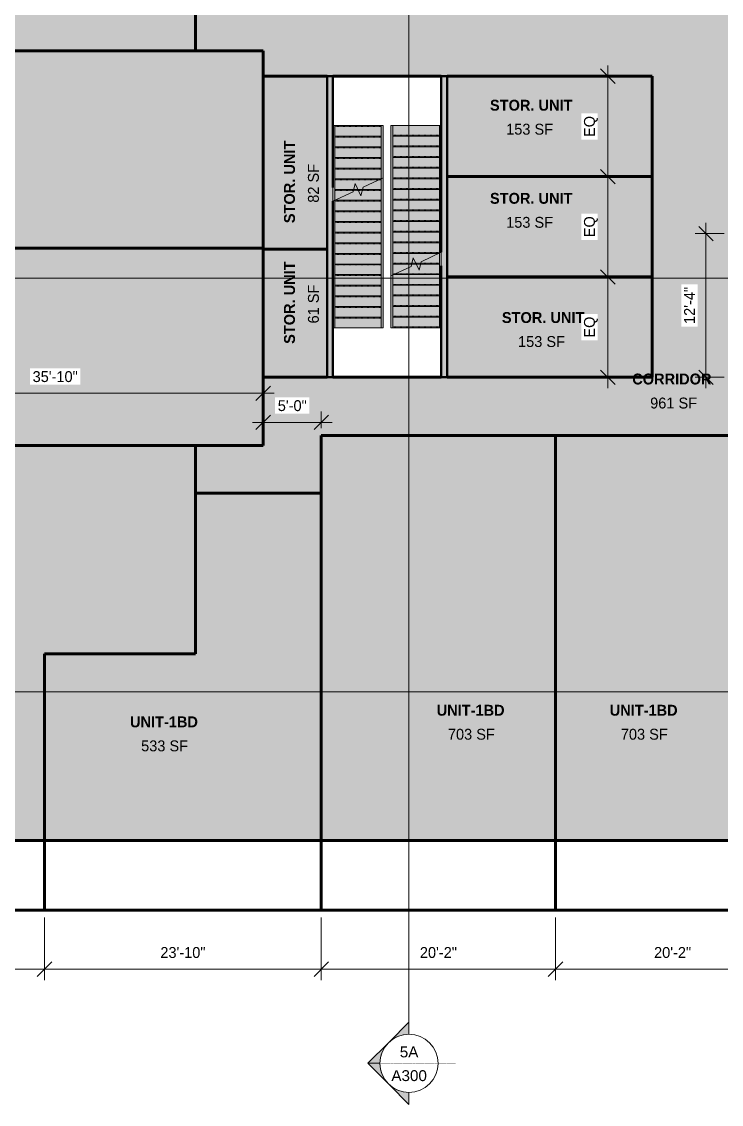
# Model space of a CAD drawing. Header units: inches. Extents: x 8547 to 10795, y 14407 to 16287.
# Drawn here: x 9077 to 9800, y 14407 to 15526 of the extents above; entities that cross this region are included whole.
import ezdxf

# ---------------------------------------------------------------- set-up
doc = ezdxf.new("R2010")
doc.units = ezdxf.units.IN
doc.header["$MEASUREMENT"] = 0
doc.linetypes.add('Double Dash 3_8_', pattern=[1, 0.375, -0.125, 0.125, -0.125, 0.125, -0.125])
doc.linetypes.add('Overhead 1_16_', pattern=[0.101562, 0.0625, -0.039062])
for name, color, linetype, lineweight in [('A-ANNO-DIMS-1', 211, 'Continuous', 20), ('A-AREA-1', 7, 'Continuous', 140), ('A-AREA-IDEN', 2, 'Continuous', 9), ('A-AREA-PATT-1', 10, 'Continuous', 9), ('A-AREA-PATT-2', 254, 'Continuous', 9), ('A-WALL', 113, 'Continuous', 13), ('A-WALL-1', 113, 'Continuous', 50), ('C-PROP-LINE-1', 91, 'Double Dash 3_8_', 140), ('G-ANNO-SYMB', 111, 'Continuous', 9), ('S-STRS', 31, 'Continuous', 9), ('S-STRS-1', 31, 'Overhead 1_16_', 9), ('S-STRS-MBND', 31, 'Overhead 1_16_', 9), ('S-STRS-MBND-1', 31, 'Continuous', 9)]:
    doc.layers.add(name, color=color, linetype=linetype, lineweight=lineweight)
doc.styles.add('Arial', font='arial.ttf', dxfattribs={"height": 11.25})
doc.styles.add('Arial_1', font='arial.ttf', dxfattribs={"width": 0.25, "height": 3.75})
doc.styles.add('Century Gothic', font='ufonts.com_century-gothic.ttf', dxfattribs={"height": 11.25})
doc.styles.add('Century Gothic_B', font='GOTHICB.TTF', dxfattribs={"height": 11.25})
doc.dimstyles.new('OD__1__Tol__', dxfattribs={"dimscale": 12, "dimtxt": 11.746893, "dimasz": 1.25, "dimexe": 0.9375, "dimexo": 0.625, "dimgap": 0.9375, "dimtad": 1, "dimdec": 0, "dimzin": 3, "dimdsep": 46, "dimlunit": 4, "dimtxsty": 'Century Gothic', "dimblk1": 'OBLIQUE', "dimblk2": 'OBLIQUE', "dimsah": 1, "dimcen": 0.09, "dimdle": 0.9375, "dimazin": 0, "dimtfac": 1, "dimtdec": 4, "dimtix": 1, "dimtmove": 0, "dimatfit": 3, "dimfxl": 1, "dimtvp": 1, "dimtfill": 1, "dimfrac": 2, "dimtolj": 1, "dimtzin": 0, "dimlwd": 20, "dimlwe": 20, "dimarcsym": 2})

# ---------------------------------------------------------------- blocks, each defined once
blk = doc.blocks.new('Family - ___-627289-FLOOR PLAN - 3RD FLOOR')
at = {"layer": 'C-PROP-LINE-1'}
blk.add_line((10480.6, 14607.9), (8776.6, 14607.9), dxfattribs=at)
blk = doc.blocks.new('Family - ___-627377-FLOOR PLAN - 3RD FLOOR')
at = {"layer": 'C-PROP-LINE-1'}
blk.add_line((10480.6, 14607.9), (8776.6, 14607.9), dxfattribs=at)
blk = doc.blocks.new('Family - ___-940451-FLOOR PLAN - 3RD FLOOR')
at = {"layer": 'C-PROP-LINE-1'}
blk.add_line((10408.6, 14607.9), (8848.6, 14607.9), dxfattribs=at)
blk = doc.blocks.new('Section - Section Head - Filled-22785-FLOOR PLAN - 3RD FLOOR')
at = {"layer": 'G-ANNO-SYMB'}
h = blk.add_hatch(color=256, dxfattribs=at)
edge = h.paths.add_edge_path(flags=0)
edge.add_line((-0.4268, 0.1768), (-0.25, 0.3536))
edge.add_line((-0.25, 0.3536), (-0.25, 0.25))
edge.add_arc((-0.25, 0), 0.25, 90, 135)
h = blk.add_hatch(color=256, dxfattribs=at)
edge = h.paths.add_edge_path(flags=0)
edge.add_arc((-0.25, 0), 0.25, 45, 90)
edge.add_line((-0.25, 0.25), (-0.25, 0.3536))
edge.add_line((-0.25, 0.3536), (-0.0732, 0.1768))
h = blk.add_hatch(color=256, dxfattribs=at)
edge = h.paths.add_edge_path(flags=0)
edge.add_arc((-0.25, 0), 0.2503, 137.9216, 180)
edge.add_line((-0.5003, 0), (-0.6036, 0))
edge.add_line((-0.6036, 0), (-0.4358, 0.1678))
h = blk.add_hatch(color=256, dxfattribs=at)
edge = h.paths.add_edge_path(flags=0)
edge.add_line((-0.0642, 0.1678), (0.1036, 0))
edge.add_line((0.1036, 0), (0.0003, 0))
edge.add_arc((-0.25, 0), 0.2503, 0, 42.0784)
for p, q in [((-0.25, 0.3536), (-0.4268, 0.1768)), ((-0.25, 0.25), (-0.25, 0.3536)), ((-0.0732, 0.1768), (-0.25, 0.3536)), ((-0.25, 0.3536), (-0.25, 0.25)), ((-0.4358, 0.1678), (-0.6036, 0)), ((0.1036, 0), (-0.0642, 0.1678)), ((-0.6036, 0), (-0.5003, 0)), ((0.0003, 0), (0.1036, 0))]:
    blk.add_line(p, q, dxfattribs=at)
for centre, radius, start, end in [((-0.2503, 0), 0.25, 360, 180), ((-0.25, 0), 0.25, 90, 135), ((-0.25, 0), 0.25, 45, 90), ((-0.25, 0), 0.2503, 137.9216, 180), ((-0.25, 0), 0.2503, 0, 42.0784), ((-0.2503, 0), 0.25, 180, 360)]:
    blk.add_arc(centre, radius, start, end, dxfattribs=at)
blk = doc.blocks.new('_Oblique')
at = {"color": 0, "linetype": 'ByBlock', "lineweight": -2}
blk.add_line((-0.5, -0.5), (0.5, 0.5), dxfattribs=at)
blk = doc.blocks.new('DIMBLOCK46-FLOOR PLAN - 3RD FLOOR')
at = {"layer": 'A-ANNO-DIMS-1', "color": 0, "lineweight": 20, "transparency": 16777216}
for p, q in [((8896.6, 14600.4), (8896.6, 14535.7)), ((9100.6, 14600.4), (9100.6, 14535.7)), ((8885.4, 14547), (9111.9, 14547))]:
    blk.add_line(p, q, dxfattribs=at)
at = {"layer": 'Defpoints', "color": 0, "transparency": 16777216}
for p in [(8896.6, 14607.9), (9100.6, 14607.9), (9100.6, 14547)]:
    blk.add_point(p, dxfattribs=at)
at = {"layer": 'A-ANNO-DIMS-1', "color": 0, "lineweight": 20, "transparency": 16777216, "xscale": 15, "yscale": 15, "zscale": 15, "rotation": 180}
blk.add_blockref('_Oblique', (8896.6, 14547), dxfattribs=at)
at = {"layer": 'A-ANNO-DIMS-1', "color": 0, "lineweight": 20, "transparency": 16777216, "xscale": 15, "yscale": 15, "zscale": 15}
blk.add_blockref('_Oblique', (9100.6, 14547), dxfattribs=at)
at = {"layer": 'A-ANNO-DIMS-1', "color": 0, "transparency": 16777216, "insert": (8998.6, 14564.1), "char_height": 11.25, "attachment_point": 5, "style": 'Century Gothic', "bg_fill": 3, "box_fill_scale": 1.25, "bg_fill_color": 256, "bg_fill_true_color": 13158600, "bg_fill_transparency": 0}
blk.add_mtext('\\A1;17\'-0"', dxfattribs=at)
blk = doc.blocks.new('DIMBLOCK47-FLOOR PLAN - 3RD FLOOR')
at = {"layer": 'A-ANNO-DIMS-1', "color": 0, "lineweight": 20, "transparency": 16777216}
for p, q in [((9100.6, 14600.4), (9100.6, 14535.7)), ((9386.6, 14600.4), (9386.6, 14535.7)), ((9089.4, 14547), (9397.9, 14547))]:
    blk.add_line(p, q, dxfattribs=at)
at = {"layer": 'Defpoints', "color": 0, "transparency": 16777216}
for p in [(9100.6, 14607.9), (9386.6, 14607.9), (9386.6, 14547)]:
    blk.add_point(p, dxfattribs=at)
at = {"layer": 'A-ANNO-DIMS-1', "color": 0, "lineweight": 20, "transparency": 16777216, "xscale": 15, "yscale": 15, "zscale": 15, "rotation": 180}
blk.add_blockref('_Oblique', (9100.6, 14547), dxfattribs=at)
at = {"layer": 'A-ANNO-DIMS-1', "color": 0, "lineweight": 20, "transparency": 16777216, "xscale": 15, "yscale": 15, "zscale": 15}
blk.add_blockref('_Oblique', (9386.6, 14547), dxfattribs=at)
at = {"layer": 'A-ANNO-DIMS-1', "color": 0, "transparency": 16777216, "insert": (9243.6, 14564.1), "char_height": 11.25, "attachment_point": 5, "style": 'Century Gothic', "bg_fill": 3, "box_fill_scale": 1.25, "bg_fill_color": 256, "bg_fill_true_color": 13158600, "bg_fill_transparency": 0}
blk.add_mtext('\\A1;23\'-10"', dxfattribs=at)
blk = doc.blocks.new('DIMBLOCK48-FLOOR PLAN - 3RD FLOOR')
at = {"layer": 'A-ANNO-DIMS-1', "color": 0, "lineweight": 20, "transparency": 16777216}
for p, q in [((9386.6, 14600.4), (9386.6, 14535.7)), ((9628.6, 14600.4), (9628.6, 14535.7)), ((9375.4, 14547), (9639.9, 14547))]:
    blk.add_line(p, q, dxfattribs=at)
at = {"layer": 'Defpoints', "color": 0, "transparency": 16777216}
for p in [(9386.6, 14607.9), (9628.6, 14607.9), (9628.6, 14547)]:
    blk.add_point(p, dxfattribs=at)
at = {"layer": 'A-ANNO-DIMS-1', "color": 0, "lineweight": 20, "transparency": 16777216, "xscale": 15, "yscale": 15, "zscale": 15, "rotation": 180}
blk.add_blockref('_Oblique', (9386.6, 14547), dxfattribs=at)
at = {"layer": 'A-ANNO-DIMS-1', "color": 0, "lineweight": 20, "transparency": 16777216, "xscale": 15, "yscale": 15, "zscale": 15}
blk.add_blockref('_Oblique', (9628.6, 14547), dxfattribs=at)
at = {"layer": 'A-ANNO-DIMS-1', "color": 0, "transparency": 16777216, "insert": (9507.6, 14564.1), "char_height": 11.25, "attachment_point": 5, "style": 'Century Gothic', "bg_fill": 3, "box_fill_scale": 1.25, "bg_fill_color": 256, "bg_fill_true_color": 13158600, "bg_fill_transparency": 0}
blk.add_mtext('\\A1;20\'-2"', dxfattribs=at)
blk = doc.blocks.new('DIMBLOCK49-FLOOR PLAN - 3RD FLOOR')
at = {"layer": 'A-ANNO-DIMS-1', "color": 0, "lineweight": 20, "transparency": 16777216}
for p, q in [((9628.6, 14600.4), (9628.6, 14535.7)), ((9870.6, 14600.4), (9870.6, 14535.7)), ((9617.4, 14547), (9881.9, 14547))]:
    blk.add_line(p, q, dxfattribs=at)
at = {"layer": 'Defpoints', "color": 0, "transparency": 16777216}
for p in [(9628.6, 14607.9), (9870.6, 14607.9), (9870.6, 14547)]:
    blk.add_point(p, dxfattribs=at)
at = {"layer": 'A-ANNO-DIMS-1', "color": 0, "lineweight": 20, "transparency": 16777216, "xscale": 15, "yscale": 15, "zscale": 15, "rotation": 180}
blk.add_blockref('_Oblique', (9628.6, 14547), dxfattribs=at)
at = {"layer": 'A-ANNO-DIMS-1', "color": 0, "lineweight": 20, "transparency": 16777216, "xscale": 15, "yscale": 15, "zscale": 15}
blk.add_blockref('_Oblique', (9870.6, 14547), dxfattribs=at)
at = {"layer": 'A-ANNO-DIMS-1', "color": 0, "transparency": 16777216, "insert": (9749.6, 14564.1), "char_height": 11.25, "attachment_point": 5, "style": 'Century Gothic', "bg_fill": 3, "box_fill_scale": 1.25, "bg_fill_color": 256, "bg_fill_true_color": 13158600, "bg_fill_transparency": 0}
blk.add_mtext('\\A1;20\'-2"', dxfattribs=at)
blk = doc.blocks.new('DIMBLOCK63-FLOOR PLAN - 3RD FLOOR')
at = {"layer": 'A-ANNO-DIMS-1', "color": 0, "lineweight": 20, "transparency": 16777216}
for p, q in [((8885.4, 15141.9), (9337.9, 15141.9)), ((8896.6, 15145), (8896.6, 15130.6)), ((9326.6, 15145), (9326.6, 15130.6))]:
    blk.add_line(p, q, dxfattribs=at)
at = {"layer": 'Defpoints', "color": 0, "transparency": 16777216}
for p in [(8896.6, 15152.5), (9326.6, 15152.5), (9326.6, 15141.9)]:
    blk.add_point(p, dxfattribs=at)
at = {"layer": 'A-ANNO-DIMS-1', "color": 0, "lineweight": 20, "transparency": 16777216, "xscale": 15, "yscale": 15, "zscale": 15, "rotation": 180}
blk.add_blockref('_Oblique', (8896.6, 15141.9), dxfattribs=at)
at = {"layer": 'A-ANNO-DIMS-1', "color": 0, "lineweight": 20, "transparency": 16777216, "xscale": 15, "yscale": 15, "zscale": 15}
blk.add_blockref('_Oblique', (9326.6, 15141.9), dxfattribs=at)
at = {"layer": 'A-ANNO-DIMS-1', "color": 0, "transparency": 16777216, "insert": (9111.6, 15159.1), "char_height": 11.25, "attachment_point": 5, "style": 'Century Gothic', "bg_fill": 3, "box_fill_scale": 1.25, "bg_fill_color": 256, "bg_fill_true_color": 13158600, "bg_fill_transparency": 0}
blk.add_mtext('\\A1;35\'-10"', dxfattribs=at)
blk = doc.blocks.new('DIMBLOCK64-FLOOR PLAN - 3RD FLOOR')
at = {"layer": 'A-ANNO-DIMS-1', "color": 0, "lineweight": 20, "transparency": 16777216}
for p, q in [((9784.1, 15147.2), (9784.1, 15318.1)), ((9802.9, 15306.9), (9772.9, 15306.9)), ((9802.9, 15158.5), (9772.9, 15158.5))]:
    blk.add_line(p, q, dxfattribs=at)
at = {"layer": 'Defpoints', "color": 0, "transparency": 16777216}
for p in [(9784.1, 15306.9), (9810.4, 15306.9), (9810.4, 15158.5)]:
    blk.add_point(p, dxfattribs=at)
at = {"layer": 'A-ANNO-DIMS-1', "color": 0, "lineweight": 20, "transparency": 16777216, "xscale": 15, "yscale": 15, "zscale": 15}
for p, rotation in [((9784.1, 15306.9), 90), ((9784.1, 15158.5), 270)]:
    blk.add_blockref('_Oblique', p, dxfattribs=dict(at, rotation=rotation))
at = {"layer": 'A-ANNO-DIMS-1', "color": 0, "transparency": 16777216, "insert": (9767.1, 15232.7), "char_height": 11.25, "attachment_point": 5, "rotation": 90, "style": 'Century Gothic', "bg_fill": 3, "box_fill_scale": 1.25, "bg_fill_color": 256, "bg_fill_true_color": 13158600, "bg_fill_transparency": 0}
blk.add_mtext('\\A1;12\'-4"', dxfattribs=at)
blk = doc.blocks.new('DIMBLOCK76-FLOOR PLAN - 3RD FLOOR')
at = {"layer": 'A-ANNO-DIMS-1', "color": 0, "lineweight": 20, "transparency": 16777216}
for p, q in [((9682.7, 15480.7), (9682.7, 15354.5)), ((9685.8, 15469.5), (9671.4, 15469.5)), ((9685.8, 15365.8), (9671.4, 15365.8))]:
    blk.add_line(p, q, dxfattribs=at)
at = {"layer": 'Defpoints', "color": 0, "transparency": 16777216}
for p in [(9693.3, 15469.5), (9682.7, 15365.8), (9693.3, 15365.8)]:
    blk.add_point(p, dxfattribs=at)
at = {"layer": 'A-ANNO-DIMS-1', "color": 0, "lineweight": 20, "transparency": 16777216, "xscale": 15, "yscale": 15, "zscale": 15}
for p, rotation in [((9682.7, 15469.5), 90), ((9682.7, 15365.8), 270)]:
    blk.add_blockref('_Oblique', p, dxfattribs=dict(at, rotation=rotation))
at = {"layer": 'A-ANNO-DIMS-1', "color": 0, "transparency": 16777216, "insert": (9665.2, 15417.6), "char_height": 11.25, "attachment_point": 5, "rotation": 90, "style": 'Century Gothic', "bg_fill": 3, "box_fill_scale": 1.25, "bg_fill_color": 256, "bg_fill_true_color": 13158600, "bg_fill_transparency": 0}
blk.add_mtext('\\A1;EQ', dxfattribs=at)
blk = doc.blocks.new('DIMBLOCK77-FLOOR PLAN - 3RD FLOOR')
at = {"layer": 'A-ANNO-DIMS-1', "color": 0, "lineweight": 20, "transparency": 16777216}
for p, q in [((9682.7, 15377), (9682.7, 15250.9)), ((9685.8, 15365.8), (9671.4, 15365.8)), ((9685.8, 15262.1), (9671.4, 15262.1))]:
    blk.add_line(p, q, dxfattribs=at)
at = {"layer": 'Defpoints', "color": 0, "transparency": 16777216}
for p in [(9693.3, 15365.8), (9682.7, 15262.1), (9693.3, 15262.1)]:
    blk.add_point(p, dxfattribs=at)
at = {"layer": 'A-ANNO-DIMS-1', "color": 0, "lineweight": 20, "transparency": 16777216, "xscale": 15, "yscale": 15, "zscale": 15}
for p, rotation in [((9682.7, 15365.8), 90), ((9682.7, 15262.1), 270)]:
    blk.add_blockref('_Oblique', p, dxfattribs=dict(at, rotation=rotation))
at = {"layer": 'A-ANNO-DIMS-1', "color": 0, "transparency": 16777216, "insert": (9665.2, 15314), "char_height": 11.25, "attachment_point": 5, "rotation": 90, "style": 'Century Gothic', "bg_fill": 3, "box_fill_scale": 1.25, "bg_fill_color": 256, "bg_fill_true_color": 13158600, "bg_fill_transparency": 0}
blk.add_mtext('\\A1;EQ', dxfattribs=at)
blk = doc.blocks.new('DIMBLOCK78-FLOOR PLAN - 3RD FLOOR')
at = {"layer": 'A-ANNO-DIMS-1', "color": 0, "lineweight": 20, "transparency": 16777216}
for p, q in [((9682.7, 15273.4), (9682.7, 15147.2)), ((9685.8, 15262.1), (9671.4, 15262.1)), ((9685.8, 15158.5), (9671.4, 15158.5))]:
    blk.add_line(p, q, dxfattribs=at)
at = {"layer": 'Defpoints', "color": 0, "transparency": 16777216}
for p in [(9693.3, 15262.1), (9682.7, 15158.5), (9693.3, 15158.5)]:
    blk.add_point(p, dxfattribs=at)
at = {"layer": 'A-ANNO-DIMS-1', "color": 0, "lineweight": 20, "transparency": 16777216, "xscale": 15, "yscale": 15, "zscale": 15}
for p, rotation in [((9682.7, 15262.1), 90), ((9682.7, 15158.5), 270)]:
    blk.add_blockref('_Oblique', p, dxfattribs=dict(at, rotation=rotation))
at = {"layer": 'A-ANNO-DIMS-1', "color": 0, "transparency": 16777216, "insert": (9665.2, 15210.3), "char_height": 11.25, "attachment_point": 5, "rotation": 90, "style": 'Century Gothic', "bg_fill": 3, "box_fill_scale": 1.25, "bg_fill_color": 256, "bg_fill_true_color": 13158600, "bg_fill_transparency": 0}
blk.add_mtext('\\A1;EQ', dxfattribs=at)
blk = doc.blocks.new('DIMBLOCK79-FLOOR PLAN - 3RD FLOOR')
at = {"layer": 'A-ANNO-DIMS-1', "color": 0, "lineweight": 20, "transparency": 16777216}
for p, q in [((9326.6, 15115), (9326.6, 15100.6)), ((9386.6, 15106), (9386.6, 15123.1)), ((9315.4, 15111.9), (9397.9, 15111.9))]:
    blk.add_line(p, q, dxfattribs=at)
at = {"layer": 'Defpoints', "color": 0, "transparency": 16777216}
for p in [(9326.6, 15122.5), (9386.6, 15111.9), (9386.6, 15098.5)]:
    blk.add_point(p, dxfattribs=at)
at = {"layer": 'A-ANNO-DIMS-1', "color": 0, "lineweight": 20, "transparency": 16777216, "xscale": 15, "yscale": 15, "zscale": 15, "rotation": 180}
blk.add_blockref('_Oblique', (9326.6, 15111.9), dxfattribs=at)
at = {"layer": 'A-ANNO-DIMS-1', "color": 0, "lineweight": 20, "transparency": 16777216, "xscale": 15, "yscale": 15, "zscale": 15}
blk.add_blockref('_Oblique', (9386.6, 15111.9), dxfattribs=at)
at = {"layer": 'A-ANNO-DIMS-1', "color": 0, "transparency": 16777216, "insert": (9356.6, 15129.1), "char_height": 11.25, "attachment_point": 5, "style": 'Century Gothic', "bg_fill": 3, "box_fill_scale": 1.25, "bg_fill_color": 256, "bg_fill_true_color": 13158600, "bg_fill_transparency": 0}
blk.add_mtext('\\A1;5\'-0"', dxfattribs=at)

msp = doc.modelspace()

# ---------------------------------------------------------------- hatches: boundary and pattern name
at = {"layer": 'A-AREA-PATT-1'}
for points in [[(9095.9, 15291.9), (9326.6, 15291.9), (9326.6, 15495.9), (8956.6, 15495.9), (8956.6, 15291.9)], [(9326.6, 15290.9), (9395.6, 15290.9), (9395.6, 15469.5), (9326.6, 15469.5), (9326.6, 15291.9)], [(9516.6, 15365.8), (9728.6, 15365.8), (9728.6, 15469.5), (9513.6, 15469.5), (9513.6, 15365.8)], [(9516.6, 15262.1), (9728.6, 15262.1), (9728.6, 15365.8), (9513.6, 15365.8), (9513.6, 15262.1)], [(9326.6, 15087.9), (9326.6, 15291.9), (8956.6, 15291.9), (8956.6, 15087.9), (9302.7, 15087.9)], [(9363.4, 15158.5), (9395.6, 15158.5), (9395.6, 15290.9), (9326.6, 15290.9), (9326.6, 15158.5)], [(9630.9, 15158.5), (9728.6, 15158.5), (9728.6, 15262.1), (9513.6, 15262.1), (9513.6, 15158.5), (9628.6, 15158.5)], [(9386.6, 14679.9), (9628.6, 14679.9), (9628.6, 15098.5), (9386.6, 15098.5), (9386.6, 14864.1)], [(9630.9, 14679.9), (9870.6, 14679.9), (9870.6, 15098.5), (9628.6, 15098.5), (9628.6, 14679.9)], [(9386.6, 14679.9), (9386.6, 15038.9), (9256.6, 15038.9), (9256.6, 14872.9), (9100.6, 14872.9), (9100.6, 14679.9)]]:
    msp.add_hatch(color=256, dxfattribs=at).paths.add_polyline_path(points, flags=0)
at = {"layer": 'A-AREA-PATT-2'}
for points in [[(8956.6, 15495.9), (9256.6, 15495.9), (9256.6, 15686.9), (9100.6, 15686.9), (9100.6, 15951.9), (8896.6, 15951.9), (8896.6, 15495.9)], [(9942.6, 15038.9), (10000.6, 15038.9), (10000.6, 15087.9), (9930.6, 15087.9), (9930.6, 15158.5), (9810.4, 15158.5), (9810.4, 15306.9), (9930.6, 15306.9), (9930.6, 15321.2), (9838.4, 15321.2), (9838.4, 15433.5), (9930.6, 15433.5), (9930.6, 15495.9), (10000.6, 15495.9), (10000.6, 15547.9), (9256.6, 15547.9), (9256.6, 15495.9), (9326.6, 15495.9), (9326.6, 15469.5), (9728.6, 15469.5), (9728.6, 15158.5), (9326.6, 15158.5), (9326.6, 15087.9), (9256.6, 15087.9), (9256.6, 15038.9), (9386.6, 15038.9), (9386.6, 15098.5), (9870.6, 15098.5), (9870.6, 15038.9), (9938.8, 15038.9)], [(9095.9, 14679.9), (9100.6, 14679.9), (9100.6, 14872.9), (9256.6, 14872.9), (9256.6, 15087.9), (8896.6, 15087.9), (8896.6, 14679.9), (8956.6, 14679.9)]]:
    msp.add_hatch(color=256, dxfattribs=at).paths.add_polyline_path(points, flags=0)
at = {"layer": 'A-WALL'}
for points in [[(9395.6, 15158.5), (9398.6, 15158.5), (9398.6, 15469.5), (9395.6, 15469.5), (9395.6, 15211.1)], [(9510.6, 15158.5), (9513.6, 15158.5), (9513.6, 15469.5), (9510.6, 15469.5), (9510.6, 15160)]]:
    msp.add_hatch(color=256, dxfattribs=at).paths.add_polyline_path(points, flags=0)
at = {"layer": 'S-STRS'}
for points in [[(9398.6, 15340.3), (9400.6, 15341.3), (9400.6, 15418.5), (9398.6, 15418.5), (9398.6, 15341.5)], [(9400.6, 15407.5), (9448.6, 15407.5), (9448.6, 15418.5), (9400.6, 15418.5)], [(9448.6, 15363.6), (9450.6, 15364.6), (9450.6, 15418.5), (9448.6, 15418.5), (9448.6, 15374.5)], [(9458.6, 15263.3), (9460.6, 15264.3), (9460.6, 15418.5), (9458.6, 15418.5), (9458.6, 15264.3)], [(9460.6, 15407.5), (9508.6, 15407.5), (9508.6, 15418.5), (9460.6, 15418.5)], [(9508.6, 15286.6), (9510.6, 15287.6), (9510.6, 15418.5), (9508.6, 15418.5), (9508.6, 15287.6)], [(9448.6, 15396.5), (9448.6, 15407.5), (9400.6, 15407.5), (9400.6, 15396.5), (9448.2, 15396.5)], [(9460.6, 15396.5), (9508.6, 15396.5), (9508.6, 15407.5), (9460.6, 15407.5)], [(9448.2, 15385.5), (9448.6, 15385.5), (9448.6, 15396.5), (9400.6, 15396.5), (9400.6, 15385.5)], [(9460.6, 15385.5), (9508.6, 15385.5), (9508.6, 15396.5), (9460.6, 15396.5)], [(9448.2, 15374.5), (9448.6, 15374.5), (9448.6, 15385.5), (9400.6, 15385.5), (9400.6, 15374.5)], [(9460.6, 15374.5), (9508.6, 15374.5), (9508.6, 15385.5), (9460.6, 15385.5)], [(9400.6, 15363.5), (9448.2, 15363.5), (9448.6, 15363.6), (9448.6, 15374.5), (9400.6, 15374.5)], [(9497.1, 15363.5), (9508.6, 15363.5), (9508.6, 15374.5), (9460.6, 15374.5), (9460.6, 15363.5)], [(9400.6, 15352.5), (9420.1, 15352.5), (9421.6, 15358.8), (9424.6, 15352.5), (9429.1, 15352.5), (9429.7, 15354.8), (9448.2, 15363.5), (9400.6, 15363.5), (9400.6, 15358.8)], [(9448.6, 15363.5), (9448.6, 15363.6), (9448.2, 15363.5)], [(9450.6, 15209.5), (9450.6, 15364.6), (9448.6, 15363.6), (9448.6, 15209.5)], [(9497.1, 15352.5), (9508.6, 15352.5), (9508.6, 15363.5), (9460.6, 15363.5), (9460.6, 15352.5)], [(9448.6, 15341.5), (9448.6, 15352.5), (9429.1, 15352.5), (9427.6, 15346.1), (9424.6, 15352.5), (9420.1, 15352.5), (9419.5, 15350.1), (9401, 15341.5), (9448.2, 15341.5)], [(9497.1, 15341.5), (9508.6, 15341.5), (9508.6, 15352.5), (9460.6, 15352.5), (9460.6, 15341.5)], [(9398.6, 15209.5), (9400.6, 15209.5), (9400.6, 15341.3), (9398.6, 15340.3), (9398.6, 15211.1)], [(9400.6, 15341.3), (9401, 15341.5), (9400.6, 15341.5)], [(9420.1, 15330.5), (9448.6, 15330.5), (9448.6, 15341.5), (9401, 15341.5), (9400.6, 15341.3), (9400.6, 15330.5), (9419.5, 15330.5)], [(9497.1, 15330.5), (9508.6, 15330.5), (9508.6, 15341.5), (9460.6, 15341.5), (9460.6, 15330.5)], [(9448.6, 15319.5), (9448.6, 15330.5), (9400.6, 15330.5), (9400.6, 15319.5)], [(9508.6, 15319.5), (9508.6, 15330.5), (9460.6, 15330.5), (9460.6, 15319.5), (9497.1, 15319.5)], [(9448.6, 15308.5), (9448.6, 15319.5), (9400.6, 15319.5), (9400.6, 15308.5)], [(9489.1, 15308.5), (9508.6, 15308.5), (9508.6, 15319.5), (9460.6, 15319.5), (9460.6, 15308.5), (9487.6, 15308.5)], [(9448.6, 15297.5), (9448.6, 15308.5), (9400.6, 15308.5), (9400.6, 15297.5)], [(9497.1, 15297.5), (9508.6, 15297.5), (9508.6, 15308.5), (9460.6, 15308.5), (9460.6, 15297.5), (9489.7, 15297.5)], [(9448.6, 15286.5), (9448.6, 15297.5), (9400.6, 15297.5), (9400.6, 15286.5)], [(9508.2, 15286.5), (9508.6, 15286.6), (9508.6, 15297.5), (9460.6, 15297.5), (9460.6, 15286.5), (9497.1, 15286.5)], [(9448.6, 15275.5), (9448.6, 15286.5), (9400.6, 15286.5), (9400.6, 15275.5)], [(9484.6, 15275.5), (9489.1, 15275.5), (9489.7, 15277.8), (9508.2, 15286.5), (9460.6, 15286.5), (9460.6, 15275.5), (9480.1, 15275.5), (9481.6, 15281.8)], [(9508.6, 15286.5), (9508.6, 15286.6), (9508.2, 15286.5)], [(9510.6, 15209.5), (9510.6, 15287.6), (9508.6, 15286.6), (9508.6, 15209.5)], [(9448.6, 15264.5), (9448.6, 15275.5), (9400.6, 15275.5), (9400.6, 15264.5)], [(9497.1, 15264.5), (9508.6, 15264.5), (9508.6, 15275.5), (9489.1, 15275.5), (9487.6, 15269.1), (9484.6, 15275.5), (9480.1, 15275.5), (9479.5, 15273.1), (9461, 15264.5), (9487.6, 15264.5)], [(9448.6, 15253.5), (9448.6, 15264.5), (9400.6, 15264.5), (9400.6, 15253.5)], [(9460.6, 15209.5), (9460.6, 15264.3), (9458.6, 15263.3), (9458.6, 15209.5)], [(9508.6, 15253.5), (9508.6, 15264.5), (9461, 15264.5), (9460.6, 15264.3), (9460.6, 15253.5), (9497.1, 15253.5)], [(9460.6, 15264.3), (9461, 15264.5), (9460.6, 15264.5), (9460.6, 15264.4)], [(9448.6, 15242.5), (9448.6, 15253.5), (9400.6, 15253.5), (9400.6, 15242.5)], [(9460.6, 15242.5), (9508.6, 15242.5), (9508.6, 15253.5), (9460.6, 15253.5)], [(9448.6, 15231.5), (9448.6, 15242.5), (9400.6, 15242.5), (9400.6, 15231.5)], [(9508.6, 15231.5), (9508.6, 15242.5), (9460.6, 15242.5), (9460.6, 15231.5), (9497.1, 15231.5)], [(9448.6, 15220.5), (9448.6, 15231.5), (9400.6, 15231.5), (9400.6, 15220.5)], [(9497.1, 15220.5), (9508.6, 15220.5), (9508.6, 15231.5), (9460.6, 15231.5), (9460.6, 15220.5), (9461, 15220.5)], [(9448.6, 15209.5), (9448.6, 15220.5), (9400.6, 15220.5), (9400.6, 15209.5)], [(9497.1, 15209.5), (9508.6, 15209.5), (9508.6, 15220.5), (9460.6, 15220.5), (9460.6, 15209.5)]]:
    msp.add_hatch(color=256, dxfattribs=at).paths.add_polyline_path(points, flags=0)
h = msp.add_hatch(color=256, dxfattribs=at)
h.paths.add_polyline_path([(9429.7, 15352.5), (9448.6, 15352.5), (9448.6, 15363.5), (9448.2, 15363.5), (9429.7, 15354.8), (9429.1, 15352.5)], flags=0)
h.paths.add_polyline_path([(9421.6, 15352.5), (9424.6, 15352.5), (9421.6, 15358.8), (9420.1, 15352.5)], flags=0)
h = msp.add_hatch(color=256, dxfattribs=at)
h.paths.add_polyline_path([(9400.6, 15341.5), (9401, 15341.5), (9419.5, 15350.1), (9420.1, 15352.5), (9400.6, 15352.5), (9400.6, 15350.1)], flags=0)
h.paths.add_polyline_path([(9427.6, 15346.1), (9429.1, 15352.5), (9424.6, 15352.5)], flags=0)
h = msp.add_hatch(color=256, dxfattribs=at)
h.paths.add_polyline_path([(9508.6, 15275.5), (9508.6, 15286.5), (9508.2, 15286.5), (9489.7, 15277.8), (9489.1, 15275.5), (9497.1, 15275.5)], flags=0)
h.paths.add_polyline_path([(9484.6, 15275.5), (9481.6, 15281.8), (9480.1, 15275.5)], flags=0)
h = msp.add_hatch(color=256, dxfattribs=at)
h.paths.add_polyline_path([(9461, 15264.5), (9479.5, 15273.1), (9480.1, 15275.5), (9460.6, 15275.5), (9460.6, 15264.5)], flags=0)
h.paths.add_polyline_path([(9487.6, 15269.1), (9489.1, 15275.5), (9484.6, 15275.5), (9485.7, 15273.1)], flags=0)

# ---------------------------------------------------------------- linework, layer by layer
at = {"layer": 'A-AREA-1'}
for p, q in [((9256.6, 15686.9), (9256.6, 15495.9)), ((8896.6, 15495.9), (9326.6, 15495.9)), ((9326.6, 15495.9), (9326.6, 15087.9)), ((9392.6, 15469.5), (9326.6, 15469.5)), ((9510.6, 15469.5), (9398.6, 15469.5)), ((9516.6, 15469.5), (9728.6, 15469.5)), ((9728.6, 15469.5), (9728.6, 15158.5)), ((9728.6, 15365.8), (9516.6, 15365.8)), ((9326.6, 15291.9), (8896.6, 15291.9)), ((9326.6, 15290.9), (9392.6, 15290.9)), ((9728.6, 15262.1), (9516.6, 15262.1)), ((9392.6, 15158.5), (9326.6, 15158.5)), ((9398.6, 15158.5), (9510.6, 15158.5)), ((9728.6, 15158.5), (9516.6, 15158.5)), ((9386.6, 15098.5), (9386.6, 14607.9)), ((9386.6, 15098.5), (9870.6, 15098.5)), ((9628.6, 15098.5), (9628.6, 14607.9)), ((8896.6, 15087.9), (9326.6, 15087.9)), ((9256.6, 14872.9), (9256.6, 15087.9)), ((9256.6, 15038.9), (9386.6, 15038.9)), ((9100.6, 14872.9), (9100.6, 14607.9)), ((9100.6, 14872.9), (9256.6, 14872.9)), ((8896.6, 14679.9), (10360.6, 14679.9)), ((8896.6, 14607.9), (10360.6, 14607.9))]:
    msp.add_line(p, q, dxfattribs=at)
at = {"layer": 'A-WALL-1'}
for p, q in [((9392.6, 15469.5), (9392.6, 15158.5)), ((9398.6, 15469.5), (9392.6, 15469.5)), ((9398.6, 15354.4), (9398.6, 15469.5)), ((9516.6, 15469.5), (9510.6, 15469.5)), ((9510.6, 15469.5), (9510.6, 15287.6)), ((9516.6, 15158.5), (9516.6, 15469.5)), ((9398.6, 15158.5), (9398.6, 15340.3)), ((9510.6, 15273.5), (9510.6, 15158.5)), ((9392.6, 15158.5), (9398.6, 15158.5)), ((9510.6, 15158.5), (9516.6, 15158.5))]:
    msp.add_line(p, q, dxfattribs=at)
at = {"layer": 'G-ANNO-SYMB'}
for p, q in [((9477.2, 14479.7), (9477.2, 16214.5)), ((8634.7, 15261), (10722.2, 15261)), ((8630.5, 14833.5), (10718.1, 14833.5))]:
    msp.add_line(p, q, dxfattribs=at)
at = {"layer": 'S-STRS'}
for p, q in [((9400.6, 15418.5), (9398.6, 15418.5)), ((9400.6, 15418.5), (9400.6, 15407.5)), ((9448.6, 15418.5), (9400.6, 15418.5)), ((9450.6, 15418.5), (9448.6, 15418.5)), ((9448.6, 15418.5), (9448.6, 15407.5)), ((9450.6, 15418.5), (9450.6, 15364.6)), ((9460.6, 15418.5), (9458.6, 15418.5)), ((9458.6, 15263.3), (9458.6, 15418.5)), ((9460.6, 15407.5), (9460.6, 15418.5)), ((9460.6, 15418.5), (9508.6, 15418.5)), ((9510.6, 15418.5), (9508.6, 15418.5)), ((9508.6, 15407.5), (9508.6, 15418.5)), ((9400.6, 15407.5), (9400.6, 15396.5)), ((9448.6, 15407.5), (9400.6, 15407.5)), ((9448.6, 15407.5), (9448.6, 15396.5)), ((9460.6, 15396.5), (9460.6, 15407.5)), ((9460.6, 15407.5), (9508.6, 15407.5)), ((9508.6, 15396.5), (9508.6, 15407.5)), ((9400.6, 15396.5), (9400.6, 15385.5)), ((9448.6, 15396.5), (9400.6, 15396.5)), ((9448.6, 15396.5), (9448.6, 15385.5)), ((9460.6, 15385.5), (9460.6, 15396.5)), ((9460.6, 15396.5), (9508.6, 15396.5)), ((9508.6, 15385.5), (9508.6, 15396.5)), ((9400.6, 15385.5), (9400.6, 15374.5)), ((9448.6, 15385.5), (9400.6, 15385.5)), ((9448.6, 15385.5), (9448.6, 15374.5)), ((9460.6, 15374.5), (9460.6, 15385.5)), ((9460.6, 15385.5), (9508.6, 15385.5)), ((9508.6, 15374.5), (9508.6, 15385.5)), ((9400.6, 15374.5), (9400.6, 15363.5)), ((9448.6, 15374.5), (9400.6, 15374.5)), ((9448.6, 15374.5), (9448.6, 15363.6)), ((9460.6, 15363.5), (9460.6, 15374.5)), ((9460.6, 15374.5), (9508.6, 15374.5)), ((9508.6, 15363.5), (9508.6, 15374.5)), ((9400.6, 15363.5), (9400.6, 15352.5)), ((9448.2, 15363.5), (9400.6, 15363.5)), ((9448.6, 15363.5), (9448.2, 15363.5)), ((9448.6, 15363.6), (9448.6, 15363.5)), ((9448.6, 15363.5), (9448.6, 15352.5)), ((9450.6, 15364.6), (9450.6, 15209.5)), ((9460.6, 15352.5), (9460.6, 15363.5)), ((9460.6, 15363.5), (9508.6, 15363.5)), ((9508.6, 15352.5), (9508.6, 15363.5)), ((9398.6, 15354.4), (9398.6, 15340.3)), ((9400.6, 15352.5), (9400.6, 15341.5)), ((9420.1, 15352.5), (9400.6, 15352.5)), ((9424.6, 15352.5), (9420.1, 15352.5)), ((9429.1, 15352.5), (9424.6, 15352.5)), ((9448.6, 15352.5), (9429.1, 15352.5)), ((9448.6, 15352.5), (9448.6, 15341.5)), ((9460.6, 15341.5), (9460.6, 15352.5)), ((9460.6, 15352.5), (9508.6, 15352.5)), ((9508.6, 15341.5), (9508.6, 15352.5)), ((9400.6, 15341.5), (9400.6, 15341.3)), ((9401, 15341.5), (9400.6, 15341.5)), ((9400.6, 15341.3), (9400.6, 15330.5)), ((9448.6, 15341.5), (9401, 15341.5)), ((9448.6, 15341.5), (9448.6, 15330.5)), ((9460.6, 15330.5), (9460.6, 15341.5)), ((9460.6, 15341.5), (9508.6, 15341.5)), ((9508.6, 15330.5), (9508.6, 15341.5)), ((9400.6, 15330.5), (9400.6, 15319.5)), ((9448.6, 15330.5), (9400.6, 15330.5)), ((9448.6, 15330.5), (9448.6, 15319.5)), ((9460.6, 15319.5), (9460.6, 15330.5)), ((9460.6, 15330.5), (9508.6, 15330.5)), ((9508.6, 15319.5), (9508.6, 15330.5)), ((9400.6, 15319.5), (9400.6, 15308.5)), ((9448.6, 15319.5), (9400.6, 15319.5)), ((9448.6, 15319.5), (9448.6, 15308.5)), ((9460.6, 15308.5), (9460.6, 15319.5)), ((9460.6, 15319.5), (9508.6, 15319.5)), ((9508.6, 15308.5), (9508.6, 15319.5)), ((9400.6, 15308.5), (9400.6, 15297.5)), ((9448.6, 15308.5), (9400.6, 15308.5)), ((9448.6, 15308.5), (9448.6, 15297.5)), ((9460.6, 15297.5), (9460.6, 15308.5)), ((9460.6, 15308.5), (9508.6, 15308.5)), ((9508.6, 15297.5), (9508.6, 15308.5)), ((9400.6, 15297.5), (9400.6, 15286.5)), ((9448.6, 15297.5), (9400.6, 15297.5)), ((9448.6, 15297.5), (9448.6, 15286.5)), ((9460.6, 15286.5), (9460.6, 15297.5)), ((9460.6, 15297.5), (9508.6, 15297.5)), ((9508.6, 15286.6), (9508.6, 15297.5)), ((9400.6, 15286.5), (9400.6, 15275.5)), ((9448.6, 15286.5), (9400.6, 15286.5)), ((9448.6, 15286.5), (9448.6, 15275.5)), ((9460.6, 15275.5), (9460.6, 15286.5)), ((9460.6, 15286.5), (9508.2, 15286.5)), ((9508.2, 15286.5), (9508.6, 15286.5)), ((9508.6, 15286.5), (9508.6, 15286.6)), ((9508.6, 15275.5), (9508.6, 15286.5)), ((9510.6, 15273.5), (9510.6, 15287.6)), ((9400.6, 15275.5), (9400.6, 15264.5)), ((9448.6, 15275.5), (9400.6, 15275.5)), ((9448.6, 15275.5), (9448.6, 15264.5)), ((9460.6, 15264.5), (9460.6, 15275.5)), ((9460.6, 15275.5), (9480.1, 15275.5)), ((9480.1, 15275.5), (9484.6, 15275.5)), ((9484.6, 15275.5), (9489.1, 15275.5)), ((9489.1, 15275.5), (9508.6, 15275.5)), ((9508.6, 15264.5), (9508.6, 15275.5)), ((9400.6, 15264.5), (9400.6, 15253.5)), ((9448.6, 15264.5), (9400.6, 15264.5)), ((9448.6, 15264.5), (9448.6, 15253.5)), ((9458.6, 15209.5), (9458.6, 15263.3)), ((9460.6, 15264.3), (9460.6, 15264.5)), ((9460.6, 15264.5), (9461, 15264.5)), ((9460.6, 15253.5), (9460.6, 15264.3)), ((9461, 15264.5), (9508.6, 15264.5)), ((9508.6, 15253.5), (9508.6, 15264.5)), ((9400.6, 15253.5), (9400.6, 15242.5)), ((9448.6, 15253.5), (9400.6, 15253.5)), ((9448.6, 15253.5), (9448.6, 15242.5)), ((9460.6, 15242.5), (9460.6, 15253.5)), ((9460.6, 15253.5), (9508.6, 15253.5)), ((9508.6, 15242.5), (9508.6, 15253.5)), ((9400.6, 15242.5), (9400.6, 15231.5)), ((9448.6, 15242.5), (9400.6, 15242.5)), ((9448.6, 15242.5), (9448.6, 15231.5)), ((9460.6, 15231.5), (9460.6, 15242.5)), ((9460.6, 15242.5), (9508.6, 15242.5)), ((9508.6, 15231.5), (9508.6, 15242.5)), ((9400.6, 15231.5), (9400.6, 15220.5)), ((9448.6, 15231.5), (9400.6, 15231.5)), ((9448.6, 15231.5), (9448.6, 15220.5)), ((9460.6, 15220.5), (9460.6, 15231.5)), ((9460.6, 15231.5), (9508.6, 15231.5)), ((9508.6, 15220.5), (9508.6, 15231.5)), ((9400.6, 15220.5), (9400.6, 15209.5)), ((9448.6, 15220.5), (9400.6, 15220.5)), ((9448.6, 15220.5), (9448.6, 15209.5)), ((9460.6, 15209.5), (9460.6, 15220.5)), ((9460.6, 15220.5), (9508.6, 15220.5)), ((9508.6, 15209.5), (9508.6, 15220.5)), ((9398.6, 15209.5), (9400.6, 15209.5)), ((9448.6, 15209.5), (9400.6, 15209.5)), ((9448.6, 15209.5), (9450.6, 15209.5)), ((9458.6, 15209.5), (9460.6, 15209.5)), ((9460.6, 15209.5), (9508.6, 15209.5)), ((9508.6, 15209.5), (9510.6, 15209.5))]:
    msp.add_line(p, q, dxfattribs=at)
at = {"layer": 'S-STRS-1'}
for p, q in [((9448.6, 15417.5), (9400.6, 15417.5)), ((9448.6, 15406.5), (9400.6, 15406.5)), ((9460.6, 15408.5), (9508.6, 15408.5)), ((9448.6, 15395.5), (9400.6, 15395.5)), ((9460.6, 15397.5), (9508.6, 15397.5)), ((9448.6, 15384.5), (9400.6, 15384.5)), ((9460.6, 15386.5), (9508.6, 15386.5)), ((9448.6, 15373.5), (9400.6, 15373.5)), ((9460.6, 15375.5), (9508.6, 15375.5)), ((9446.1, 15362.5), (9400.6, 15362.5)), ((9448.6, 15362.5), (9446.1, 15362.5)), ((9460.6, 15364.5), (9508.6, 15364.5)), ((9419.9, 15351.5), (9400.6, 15351.5)), ((9425.1, 15351.5), (9419.9, 15351.5)), ((9428.9, 15351.5), (9425.1, 15351.5)), ((9448.6, 15351.5), (9428.9, 15351.5)), ((9460.6, 15353.5), (9508.6, 15353.5)), ((9448.6, 15340.5), (9400.6, 15340.5)), ((9460.6, 15342.5), (9508.6, 15342.5)), ((9448.6, 15329.5), (9400.6, 15329.5)), ((9460.6, 15331.5), (9508.6, 15331.5)), ((9448.6, 15318.5), (9400.6, 15318.5)), ((9460.6, 15320.5), (9508.6, 15320.5)), ((9448.6, 15307.5), (9400.6, 15307.5)), ((9460.6, 15309.5), (9508.6, 15309.5)), ((9448.6, 15296.5), (9400.6, 15296.5)), ((9460.6, 15298.5), (9508.6, 15298.5)), ((9448.6, 15285.5), (9400.6, 15285.5)), ((9460.6, 15287.5), (9508.6, 15287.5)), ((9448.6, 15274.5), (9400.6, 15274.5)), ((9460.6, 15276.5), (9480.3, 15276.5)), ((9480.3, 15276.5), (9484.1, 15276.5)), ((9484.1, 15276.5), (9489.4, 15276.5)), ((9489.4, 15276.5), (9508.6, 15276.5)), ((9448.6, 15263.5), (9400.6, 15263.5)), ((9460.6, 15265.5), (9463.2, 15265.5)), ((9463.2, 15265.5), (9508.6, 15265.5)), ((9448.6, 15252.5), (9400.6, 15252.5)), ((9460.6, 15254.5), (9508.6, 15254.5)), ((9448.6, 15241.5), (9400.6, 15241.5)), ((9460.6, 15243.5), (9508.6, 15243.5)), ((9448.6, 15230.5), (9400.6, 15230.5)), ((9460.6, 15232.5), (9508.6, 15232.5)), ((9448.6, 15219.5), (9400.6, 15219.5)), ((9460.6, 15221.5), (9508.6, 15221.5)), ((9460.6, 15210.5), (9508.6, 15210.5))]:
    msp.add_line(p, q, dxfattribs=at)
at = {"layer": 'S-STRS-MBND'}
for p, q in [((9460.6, 15418.5), (9458.6, 15418.5)), ((9458.6, 15263.3), (9458.6, 15418.5)), ((9460.6, 15264.3), (9460.6, 15418.5)), ((9460.6, 15418.5), (9508.6, 15418.5)), ((9510.6, 15418.5), (9508.6, 15418.5)), ((9508.6, 15286.6), (9508.6, 15418.5)), ((9510.6, 15287.6), (9510.6, 15418.5)), ((9460.6, 15408.5), (9508.6, 15408.5)), ((9460.6, 15407.5), (9508.6, 15407.5)), ((9460.6, 15397.5), (9508.6, 15397.5)), ((9460.6, 15396.5), (9508.6, 15396.5)), ((9460.6, 15386.5), (9508.6, 15386.5)), ((9460.6, 15385.5), (9508.6, 15385.5)), ((9460.6, 15375.5), (9508.6, 15375.5)), ((9460.6, 15374.5), (9508.6, 15374.5)), ((9448.6, 15362.5), (9446.1, 15362.5)), ((9448.6, 15363.5), (9448.2, 15363.5)), ((9448.6, 15363.6), (9448.6, 15209.5)), ((9450.6, 15364.6), (9450.6, 15209.5)), ((9460.6, 15364.5), (9508.6, 15364.5)), ((9460.6, 15363.5), (9508.6, 15363.5)), ((9425.1, 15351.5), (9419.9, 15351.5)), ((9424.6, 15352.5), (9420.1, 15352.5)), ((9448.6, 15351.5), (9428.9, 15351.5)), ((9448.6, 15352.5), (9429.1, 15352.5)), ((9460.6, 15353.5), (9508.6, 15353.5)), ((9460.6, 15352.5), (9508.6, 15352.5)), ((9398.6, 15340.3), (9398.6, 15209.5)), ((9400.6, 15341.3), (9400.6, 15209.5)), ((9448.6, 15340.5), (9400.6, 15340.5)), ((9448.6, 15341.5), (9401, 15341.5)), ((9460.6, 15342.5), (9508.6, 15342.5)), ((9460.6, 15341.5), (9508.6, 15341.5)), ((9448.6, 15330.5), (9400.6, 15330.5)), ((9448.6, 15329.5), (9400.6, 15329.5)), ((9460.6, 15331.5), (9508.6, 15331.5)), ((9460.6, 15330.5), (9508.6, 15330.5)), ((9448.6, 15319.5), (9400.6, 15319.5)), ((9448.6, 15318.5), (9400.6, 15318.5)), ((9460.6, 15320.5), (9508.6, 15320.5)), ((9460.6, 15319.5), (9508.6, 15319.5)), ((9448.6, 15308.5), (9400.6, 15308.5)), ((9448.6, 15307.5), (9400.6, 15307.5)), ((9460.6, 15309.5), (9508.6, 15309.5)), ((9460.6, 15308.5), (9508.6, 15308.5)), ((9448.6, 15297.5), (9400.6, 15297.5)), ((9448.6, 15296.5), (9400.6, 15296.5)), ((9460.6, 15298.5), (9508.6, 15298.5)), ((9460.6, 15297.5), (9508.6, 15297.5)), ((9448.6, 15286.5), (9400.6, 15286.5)), ((9448.6, 15285.5), (9400.6, 15285.5)), ((9460.6, 15287.5), (9508.6, 15287.5)), ((9460.6, 15286.5), (9508.2, 15286.5)), ((9448.6, 15275.5), (9400.6, 15275.5)), ((9448.6, 15274.5), (9400.6, 15274.5)), ((9460.6, 15276.5), (9480.3, 15276.5)), ((9460.6, 15275.5), (9480.1, 15275.5)), ((9484.1, 15276.5), (9489.4, 15276.5)), ((9484.6, 15275.5), (9489.1, 15275.5)), ((9448.6, 15264.5), (9400.6, 15264.5)), ((9448.6, 15263.5), (9400.6, 15263.5)), ((9460.6, 15265.5), (9463.2, 15265.5)), ((9460.6, 15264.5), (9461, 15264.5)), ((9448.6, 15253.5), (9400.6, 15253.5)), ((9448.6, 15252.5), (9400.6, 15252.5)), ((9448.6, 15242.5), (9400.6, 15242.5)), ((9448.6, 15241.5), (9400.6, 15241.5)), ((9448.6, 15231.5), (9400.6, 15231.5)), ((9448.6, 15230.5), (9400.6, 15230.5)), ((9448.6, 15220.5), (9400.6, 15220.5)), ((9448.6, 15219.5), (9400.6, 15219.5)), ((9398.6, 15209.5), (9400.6, 15209.5)), ((9448.6, 15209.5), (9400.6, 15209.5)), ((9448.6, 15209.5), (9450.6, 15209.5))]:
    msp.add_line(p, q, dxfattribs=at)
at = {"layer": 'S-STRS-MBND-1'}
for p, q in [((9419.5, 15350.1), (9421.6, 15358.8)), ((9421.6, 15358.8), (9427.6, 15346.1)), ((9429.7, 15354.8), (9450.6, 15364.6)), ((9398.6, 15340.3), (9419.5, 15350.1)), ((9427.6, 15346.1), (9429.7, 15354.8)), ((9481.6, 15281.8), (9479.5, 15273.1)), ((9487.6, 15269.1), (9481.6, 15281.8)), ((9510.6, 15287.6), (9489.7, 15277.8)), ((9479.5, 15273.1), (9458.6, 15263.3)), ((9489.7, 15277.8), (9487.6, 15269.1))]:
    msp.add_line(p, q, dxfattribs=at)

# ---------------------------------------------------------------- block references
at = {"layer": 'C-PROP-LINE-1'}
for name in ['Family - ___-627289-FLOOR PLAN - 3RD FLOOR', 'Family - ___-627377-FLOOR PLAN - 3RD FLOOR', 'Family - ___-940451-FLOOR PLAN - 3RD FLOOR']:
    msp.add_blockref(name, (0, 0), dxfattribs=at)
at = {"layer": 'G-ANNO-SYMB', "xscale": 120, "yscale": 120, "zscale": 120, "rotation": 90}
msp.add_blockref('Section - Section Head - Filled-22785-FLOOR PLAN - 3RD FLOOR', (9477.2, 14479.7), dxfattribs=at)

# ---------------------------------------------------------------- texts
at = {"layer": 'A-AREA-IDEN', "char_height": 11.25, "attachment_point": 1}
for s, insert, width, style in [('STOR. UNIT', (9560.9, 15445.2), 96.581, 'Century Gothic_B'), ('153 SF', (9577.6, 15420.4), 56.055, 'Century Gothic'), ('STOR. UNIT', (9560.9, 15349), 96.581, 'Century Gothic_B'), ('153 SF', (9577.6, 15324.2), 56.055, 'Century Gothic'), ('STOR. UNIT', (9573.2, 15225.8), 96.581, 'Century Gothic_B'), ('153 SF', (9589.9, 15201), 56.055, 'Century Gothic'), ('961 SF', (9726.4, 15137.5), 56.055, 'Century Gothic'), ('UNIT-1BD', (9505.8, 14820.1), 84.082, 'Century Gothic_B'), ('UNIT-1BD', (9684.6, 14820.1), 84.082, 'Century Gothic_B'), ('UNIT-1BD', (9188.9, 14808.1), 84.082, 'Century Gothic_B'), ('703 SF', (9517.4, 14795.3), 56.055, 'Century Gothic'), ('703 SF', (9696.1, 14795.3), 56.055, 'Century Gothic'), ('533 SF', (9200.4, 14783.3), 56.055, 'Century Gothic')]:
    msp.add_mtext(s, dxfattribs=dict(at, insert=insert, width=width, style=style))
at = {"layer": 'A-AREA-IDEN', "char_height": 11.25, "attachment_point": 1, "rotation": 90}
for s, insert, width, style in [('STOR. UNIT', (9348.1, 15317.7), 96.581, 'Century Gothic_B'), ('82 SF', (9372.8, 15338.8), 45.45, 'Century Gothic'), ('STOR. UNIT', (9348.1, 15193), 96.581, 'Century Gothic_B'), ('61 SF', (9372.8, 15214.1), 45.45, 'Century Gothic')]:
    msp.add_mtext(s, dxfattribs=dict(at, insert=insert, width=width, style=style))
at = {"layer": 'G-ANNO-SYMB', "attachment_point": 1}
for s, insert, char_height, width, style in [('5A', (9467.7, 14467.1), 11.25, 23.482, 'Arial'), ('______________________________________________________________________________________', (9447.2, 14454.3), 3.75, 73.288, 'Arial_1'), ('A300', (9459, 14442.6), 11.25, 44.692, 'Arial')]:
    msp.add_mtext(s, dxfattribs=dict(at, insert=insert, char_height=char_height, width=width, style=style))

# ---------------------------------------------------------------- next in the draw order: dimensions: what is measured, and where the dimension line sits
at = {"layer": 'A-ANNO-DIMS-1'}
dim = msp.add_linear_dim(base=(9682.7, 15365.8), p1=(9693.3, 15469.5), p2=(9693.3, 15365.8), angle=90, text='EQ', dimstyle='OD__1__Tol__', override={"dimpost": '<>', "dimfxl": 103.666667}, dxfattribs=at)
dim.commit()
dim.dimension.update_dxf_attribs({"geometry": 'DIMBLOCK76-FLOOR PLAN - 3RD FLOOR', "text_midpoint": (9665.2, 15417.6)})
dim = msp.add_linear_dim(base=(9784.1, 15306.9), p1=(9810.4, 15158.5), p2=(9810.4, 15306.9), angle=90, dimstyle='OD__1__Tol__', override={"dimpost": '<>', "dimfxl": 148.401644}, dxfattribs=at)
dim.commit()
dim.dimension.update_dxf_attribs({"geometry": 'DIMBLOCK64-FLOOR PLAN - 3RD FLOOR', "text_midpoint": (9767.1, 15232.7)})
for base, p1, p2, override, picture, middle in [((9326.6, 15141.9), (8896.6, 15152.5), (9326.6, 15152.5), {"dimpost": '<>', "dimfxl": 429.993254}, 'DIMBLOCK63-FLOOR PLAN - 3RD FLOOR', (9111.6, 15159.1)), ((9100.6, 14547), (8896.6, 14607.9), (9100.6, 14607.9), {"dimpost": '<>', "dimfxl": 204}, 'DIMBLOCK46-FLOOR PLAN - 3RD FLOOR', (8998.6, 14564.1))]:
    dim = msp.add_linear_dim(base=base, p1=p1, p2=p2, dimstyle='OD__1__Tol__', override=override, dxfattribs=at)
    dim.commit()
    dim.dimension.update_dxf_attribs({"geometry": picture, "text_midpoint": middle})

# ---------------------------------------------------------------- next in the draw order: texts
at = {"layer": 'A-AREA-IDEN', "insert": (9707.9, 15162.3), "char_height": 11.25, "width": 100.747, "attachment_point": 1, "style": 'Century Gothic_B'}
msp.add_mtext('CORRIDOR', dxfattribs=at)

# ---------------------------------------------------------------- next in the draw order: dimensions: what is measured, and where the dimension line sits
at = {"layer": 'A-ANNO-DIMS-1'}
dim = msp.add_linear_dim(base=(9682.7, 15262.1), p1=(9693.3, 15365.8), p2=(9693.3, 15262.1), angle=90, text='EQ', dimstyle='OD__1__Tol__', override={"dimpost": '<>', "dimfxl": 103.666667}, dxfattribs=at)
dim.commit()
dim.dimension.update_dxf_attribs({"geometry": 'DIMBLOCK77-FLOOR PLAN - 3RD FLOOR', "text_midpoint": (9665.2, 15314)})
for base, p1, p2, override, picture, middle in [((9386.6, 15111.9), (9326.6, 15122.5), (9386.6, 15098.5), {"dimpost": '<>', "dimfxl": 64.641367}, 'DIMBLOCK79-FLOOR PLAN - 3RD FLOOR', (9356.6, 15129.1)), ((9386.6, 14547), (9100.6, 14607.9), (9386.6, 14607.9), {"dimpost": '<>', "dimfxl": 285.993254}, 'DIMBLOCK47-FLOOR PLAN - 3RD FLOOR', (9243.6, 14564.1))]:
    dim = msp.add_linear_dim(base=base, p1=p1, p2=p2, dimstyle='OD__1__Tol__', override=override, dxfattribs=at)
    dim.commit()
    dim.dimension.update_dxf_attribs({"geometry": picture, "text_midpoint": middle})

# ---------------------------------------------------------------- next in the draw order: dimensions: what is measured, and where the dimension line sits
dim = msp.add_linear_dim(base=(9682.7, 15158.5), p1=(9693.3, 15262.1), p2=(9693.3, 15158.5), angle=90, text='EQ', dimstyle='OD__1__Tol__', override={"dimpost": '<>', "dimfxl": 103.666667}, dxfattribs=at)
dim.commit()
dim.dimension.update_dxf_attribs({"geometry": 'DIMBLOCK78-FLOOR PLAN - 3RD FLOOR', "text_midpoint": (9665.2, 15210.3)})
dim = msp.add_linear_dim(base=(9628.6, 14547), p1=(9386.6, 14607.9), p2=(9628.6, 14607.9), dimstyle='OD__1__Tol__', override={"dimpost": '<>', "dimfxl": 242.006746}, dxfattribs=at)
dim.commit()
dim.dimension.update_dxf_attribs({"geometry": 'DIMBLOCK48-FLOOR PLAN - 3RD FLOOR', "text_midpoint": (9507.6, 14564.1)})

# ---------------------------------------------------------------- next in the draw order: dimensions: what is measured, and where the dimension line sits
dim = msp.add_linear_dim(base=(9870.6, 14547), p1=(9628.6, 14607.9), p2=(9870.6, 14607.9), dimstyle='OD__1__Tol__', override={"dimpost": '<>', "dimfxl": 242.006746}, dxfattribs=at)
dim.commit()
dim.dimension.update_dxf_attribs({"geometry": 'DIMBLOCK49-FLOOR PLAN - 3RD FLOOR', "text_midpoint": (9749.6, 14564.1)})

doc.saveas('drawing.dxf')
